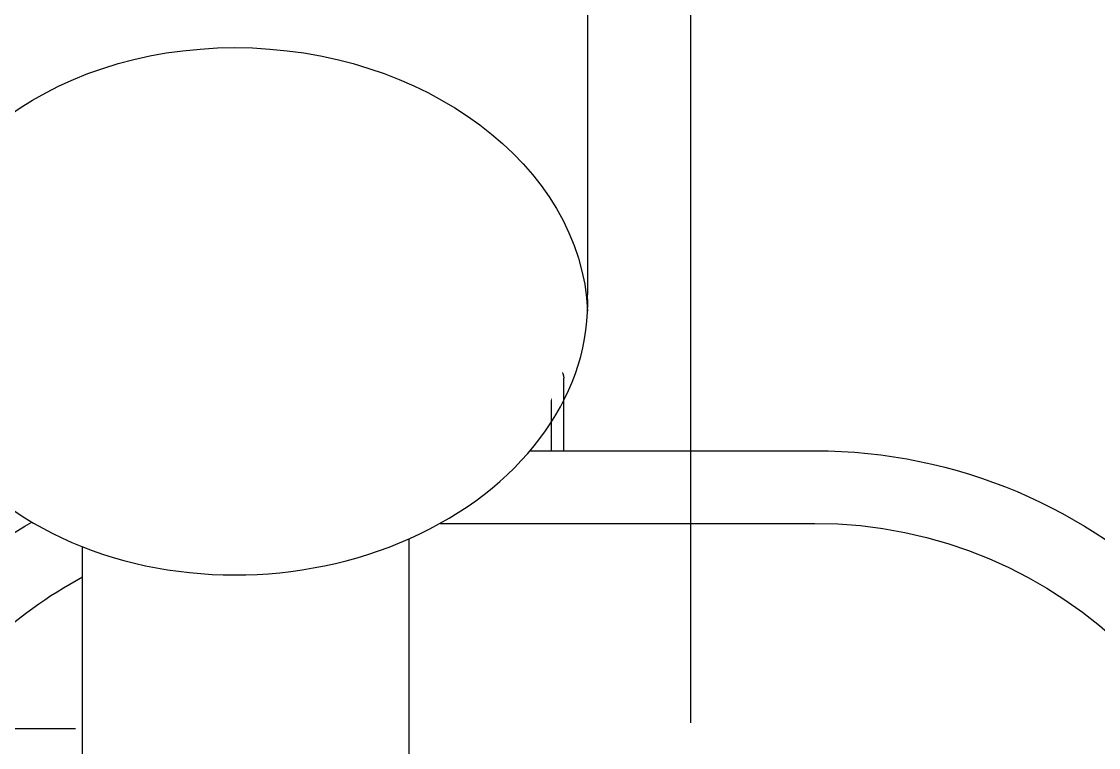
# Model space of a CAD drawing. Header units: millimetres. Extents: x 0 to 1390178, y 0 to 110113.
# Drawn here: x 698656.7 to 698745.8, y 23818.7 to 23878.7 of the extents above; entities that cross this region are included whole.
import ezdxf
from ezdxf.xclip import XClip

# ---------------------------------------------------------------- set-up
doc = ezdxf.new("R2010")
doc.units = ezdxf.units.MM
doc.header["$LTSCALE"] = 100
doc.header["$XCLIPFRAME"] = 0
doc.linetypes.add('X - 단위세대 확장형$0$CENTER', pattern=[65, 60, -2, 1, -2])
doc.linetypes.add('X - 단위세대 확장형$0$HID', pattern=[1.5, 1, -0.5])
for name, color, linetype in [('SYM', 7, 'Continuous'), ('X - 단위세대 확장형$0$0 TILE LINE & HATCH', 8, 'Continuous'), ('X - 단위세대 확장형$0$CENTER', 2, 'X - 단위세대 확장형$0$CENTER'), ('X - 단위세대 확장형$0$DIM', 7, 'Continuous'), ('X - 단위세대 확장형$0$결로방지단열재', 7, 'X - 단위세대 확장형$0$HID'), ('X - 단위세대 확장형$0$수전', 6, 'Continuous'), ('X - 단위세대 확장형$0$위생기구', 6, 'Continuous')]:
    doc.layers.add(name, color=color, linetype=linetype)

# ---------------------------------------------------------------- blocks, each defined once
blk = doc.blocks.new('X - 단위세대 확장형$0$A$C82f215e7')
blk.add_wipeout([(65.001, 155.786), (25.001, 155.786), (25.001, 153.786), (26.313, 126.287), (12.262, 126.286), (4.06, 123.045), (0.288, 115.073), (0, 106.286), (0.288, 97.5), (4.06, 89.527), (12.262, 86.286), (61.447, 86.287), (62.504, 85.345), (63.35, 84.21), (69.988, 75.737), (78.523, 69.179), (67.989, 53.473), (67.989, 50.032), (67.972, 16.204), (96.222, 0), (124.472, 16.204), (124.472, 51.752), (119.714, 63.286), (149.968, 63.286), (186.25, 106.286), (143.25, 149.286), (100.25, 149.286), (79.436, 143.913), (63.824, 129.136)]).dxf.layer = 'X - 단위세대 확장형$0$0 TILE LINE & HATCH'
at = {"layer": 'X - 단위세대 확장형$0$수전', "color": 6}
for p, q in [((82.722, 106.287), (82.722, 71.23)), ((109.722, 106.287), (109.722, 70.561)), ((82.144, 86.287), (69.242, 86.287)), ((112.278, 69.286), (143.25, 69.286)), ((119.714, 63.286), (143.25, 63.286)), ((124.472, 16.204), (124.472, 50.353))]:
    blk.add_line(p, q, dxfattribs=at)
for centre, radius, start, end in [((143.25, 106.286), 43, 270, 90), ((143.25, 106.286), 37, 270, 90), ((100.272, 106.286), 37, 211.61672, 241.68555), ((100.25, 106.286), 43, 210.8907, 239.65071)]:
    blk.add_arc(centre, radius, start, end, dxfattribs=at)
at = {"layer": 'X - 단위세대 확장형$0$수전', "color": 6, "extrusion": (0, 0, -1)}
blk.add_ellipse((96.222, 51.752), major_axis=(28.234, -1.72), ratio=0.769717, start_param=3.062596, end_param=6.26845, dxfattribs=at)
at = {"layer": 'X - 단위세대 확장형$0$수전', "color": 6}
blk.add_ellipse((96.222, 51.752), major_axis=(28.234, 1.72), ratio=0.769717, start_param=3.062596, end_param=6.204188, dxfattribs=at)
blk = doc.blocks.new('X - 단위세대 확장형$0$KBY-030C(TOP)')
blk.add_wipeout([(1008.73, -1662.941), (1013.73, -1662.941), (1020.73, -1682.441), (1020.73, -1682.691), (1021.33, -1682.691), (1022.73, -1681.291), (1022.73, -1681.062), (1048.23, -1681.062), (1048.583, -1681.209), (1048.73, -1681.562), (1048.73, -1705.502), (1049.044, -1705.513), (1049.768, -1706.902), (1050.003, -1706.902), (1050.732, -1705.502), (1050.859, -1705.513), (1051.23, -1705.774), (1052.397, -1703.752), (1062.562, -1703.752), (1063.73, -1705.774), (1063.73, -1709.252), (1064.083, -1709.398), (1064.23, -1709.752), (1064.23, -1702.002), (1064.523, -1701.294), (1065.23, -1701.002), (1107.23, -1701.002), (1107.937, -1701.294), (1108.23, -1702.002), (1108.23, -1759.719), (1113.559, -1760.414), (1122.297, -1760.969), (1124.588, -1761.002), (1194.559, -1761.002), (1198.534, -1762.233), (1201.113, -1765.485), (1203.545, -1778.502), (1201.118, -1791.507), (1198.534, -1794.77), (1194.559, -1796.002), (1124.588, -1796.002), (1114.395, -1796.506), (1108.218, -1797.285), (1108.23, -1855.002), (1107.937, -1855.709), (1107.23, -1856.002), (1065.23, -1856.002), (1064.523, -1855.709), (1064.23, -1855.002), (1064.23, -1847.252), (1064.083, -1847.605), (1063.73, -1847.752), (1063.73, -1851.23), (1062.562, -1853.252), (1052.397, -1853.252), (1051.23, -1851.23), (1051.23, -1850.196), (1051.181, -1850.102), (1050.951, -1850.104), (1050.212, -1851.5), (1048.73, -1851.502), (1048.73, -1871.485), (1048.23, -1871.985), (1022.73, -1871.985), (1022.73, -1871.756), (1021.33, -1870.356), (1020.73, -1870.356), (1020.73, -1870.606), (1013.73, -1890.106), (1008.73, -1890.106), (1008.73, -1830.106), (1013.73, -1830.106), (1020.73, -1849.606), (1020.73, -1850.275), (1020.957, -1849.858), (1021.33, -1849.856), (1022.73, -1848.456), (1022.73, -1848.228), (1024.698, -1847.831), (1027.612, -1846.664), (1030.291, -1844.944), (1032.36, -1842.778), (1032.772, -1841.955), (1035.124, -1834.469), (1037.859, -1825.901), (1037.859, -1825.631), (1038.211, -1825.655), (1048.73, -1825.655), (1048.73, -1825.502), (1049.309, -1825.502), (1050.055, -1826.922), (1050.297, -1826.922), (1051.009, -1825.502), (1051.252, -1825.736), (1052.397, -1823.752), (1062.562, -1823.752), (1063.73, -1825.774), (1063.73, -1829.252), (1064.083, -1829.398), (1064.23, -1829.752), (1064.23, -1727.252), (1064.083, -1727.605), (1063.73, -1727.752), (1063.73, -1731.23), (1062.562, -1733.252), (1052.397, -1733.252), (1051.23, -1731.23), (1051.23, -1730.727), (1050.897, -1730.088), (1050.668, -1730.102), (1049.951, -1731.49), (1048.73, -1731.502), (1048.73, -1731.389), (1038.147, -1731.349), (1038.061, -1731.4), (1037.809, -1730.891), (1032.869, -1712.266), (1030.88, -1709.005), (1027.809, -1706.573), (1022.73, -1704.82), (1022.73, -1704.591), (1021.33, -1703.191), (1020.73, -1703.191), (1020.73, -1703.441), (1013.73, -1722.941), (1008.73, -1722.941)]).dxf.layer = 'X - 단위세대 확장형$0$0 TILE LINE & HATCH'
at = {"layer": 'X - 단위세대 확장형$0$CENTER', "color": 1, "linetype": 'X - 단위세대 확장형$0$CENTER'}
blk.add_line((1030.058, -1718.502), (1119.297, -1718.502), dxfattribs=at)
at = {"layer": 'X - 단위세대 확장형$0$위생기구', "linetype": 'Continuous'}
for p, q in [((1065.23, -1701.002), (1107.23, -1701.002)), ((1064.23, -1702.002), (1108.23, -1702.002)), ((1100.697, -1702.002), (1100.697, -1751.906)), ((1108.23, -1702.002), (1108.23, -1759.719))]:
    blk.add_line(p, q, dxfattribs=at)
blk.add_arc((1107.23, -1702.002), 1, 0, 90, dxfattribs=at)
blk.add_open_spline([(1100.199, -1701.002), (1100.352, -1701.002), (1100.568, -1701.261), (1100.671, -1701.628), (1100.697, -1701.873), (1100.697, -1702.002)], degree=3, knots=[0, 0, 0, 0, 0.386642, 0.675314, 1, 1, 1, 1], dxfattribs=at)
at = {"layer": 'X - 단위세대 확장형$0$0 TILE LINE & HATCH', "rotation": 90}
blk.add_blockref('X - 단위세대 확장형$0$A$C82f215e7', (1164.516, -1823.502), dxfattribs=at)
blk = doc.blocks.new('X - 단위세대 확장형$0$KBY-030C평+슬라이드바')
at = {"layer": 'X - 단위세대 확장형$0$DIM'}
blk.add_blockref('X - 단위세대 확장형$0$KBY-030C(TOP)', (8273.858, 15973.237), dxfattribs=at)
blk = doc.blocks.new('X - 단위세대 확장형$0$A$C456C1CD8')
at = {"xscale": -1, "rotation": 180}
blk.add_blockref('X - 단위세대 확장형$0$KBY-030C평+슬라이드바', (-9282.588, 14562.735, 0), dxfattribs=at)
blk = doc.blocks.new('X - 단위세대 확장형$0$A$Cca1b3c21')
at = {"xscale": -1.000000000000001}
blk.add_blockref('X - 단위세대 확장형$0$A$C456C1CD8', (-180, -8192.522), dxfattribs=at)
blk = doc.blocks.new('X - 단위세대 확장형$0$20220222-결로')
at = {"layer": 'X - 단위세대 확장형$0$결로방지단열재', "elevation": 0}
blk.add_lwpolyline([(-24520, 220), (-24520, 7360)], dxfattribs=at)
blk = doc.blocks.new('X - 단위세대 확장형', base_point=(-475.364, -286.728))
at = {"xscale": -1.000000000000001, "rotation": 90}
blk.add_blockref('X - 단위세대 확장형$0$A$Cca1b3c21', (38049.46, 39463.11), dxfattribs=at)
blk.add_blockref('X - 단위세대 확장형$0$20220222-결로', (70481.982, 39343.11))

msp = doc.modelspace()

# ---------------------------------------------------------------- block references
at = {"layer": 'SYM'}
ref = msp.add_blockref('X - 단위세대 확장형', (652274.72, -16179.143), dxfattribs=at)
XClip(ref).set_block_clipping_path([(27286.2339647645, 22495.2025850526), (88213.6007378809, 68689.6277392105)])

doc.saveas('drawing.dxf')
